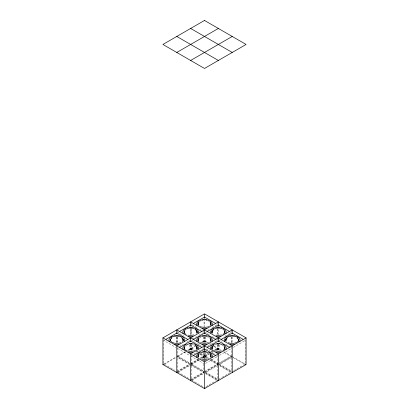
<?xml version="1.0" encoding="UTF-8"?>
<svg xmlns="http://www.w3.org/2000/svg" width="409" height="409" viewBox="0 0 409 409"><rect width="100%" height="100%" fill="white"/><g stroke="black" fill="none" stroke-linecap="round" stroke-linejoin="round"><path stroke-width="0.31" stroke-dasharray="2.04 1.53" d="M199.203 338.177L201.479 336.944M164.924 339.915L163.845 340.539L175.701 347.384M178.784 331.914L177.705 332.537L184.173 336.27M179.474 346.449L183.247 344.271M186.484 342.405L189.715 340.539L188.636 339.915M192.256 339.071L196.571 336.581M198.723 335.334L203.575 332.537L202.496 331.914M207.736 330.135L208.81 329.511M212.046 327.645L216.898 324.843M192.644 339.915L191.565 340.539L197.491 343.959M206.504 331.914L205.425 332.537L210.277 335.334M163.845 364.01L175.778 357.118M185.328 351.607L177.24 356.275L190.64 364.01L198.723 359.342M187.946 350.094L194.873 346.096M198.109 344.23L199.188 343.606M201.806 342.093L204.5 340.539L207.194 342.093M164.382 364.235L175.701 357.696M177.705 356.541L185.788 351.873M188.483 350.319L190.64 349.071M191.565 348.54L194.796 346.674M198.569 344.496L199.648 343.872M202.343 342.318L204.5 341.07M193.876 354.143L196.571 352.584M198.723 351.341L203.038 348.851M207.194 346.449L209.352 345.206M211.509 343.959L217.435 340.539L216.356 339.915M224.827 336.27L231.295 332.537L230.216 331.914M192.644 355.917L191.565 356.541L203.963 363.698M220.364 339.915L219.285 340.539L222.516 342.405M176.78 371.479L189.715 364.01L176.78 356.541M190.64 363.478L198.186 359.122M200.344 357.875L203.575 356.009M208.273 353.294L204.5 355.477L200.727 353.294M210.967 351.74L212.046 351.116M214.74 349.562L217.435 348.008M177.317 371.699L189.715 364.542L176.78 357.077M201.422 357.788L203.575 356.541M204.5 356.009L208.273 353.831M211.509 351.965L212.583 351.341M215.282 349.782L217.435 348.54M177.24 372.277L189.638 365.119M199.111 359.654L191.1 364.276L204.5 372.011L217.435 364.542M201.806 358.1L209.275 353.785M211.893 352.272L213.048 351.607M215.666 350.094L218.36 348.54M178.242 372.236L189.561 365.697M191.565 364.542L199.648 359.874M202.343 358.32L204.5 357.077M205.425 356.541L209.198 354.363M216.203 350.319L218.36 349.071M205.579 363.386L217.435 356.541L216.356 355.917M219.439 355.385L231.295 348.54M233.299 347.384L245.155 340.539L244.076 339.915M190.64 379.48L203.575 372.011M204.5 371.479L217.435 364.01M218.36 363.478L231.295 356.009M190.64 380.012L203.575 372.548L203.575 362.384M231.295 356.541L218.36 364.01L210.277 359.342M191.1 380.283L204.04 372.814L190.64 365.079M204.96 372.277L217.9 364.813L209.352 359.874M218.82 364.276L231.76 356.806L223.212 351.873M192.102 380.237L203.963 373.391M217.823 365.39L205.425 372.548L217.823 379.705M231.683 357.384L219.285 364.542L231.683 371.699M206.116 386.551L216.356 380.636M218.36 379.48L221.596 377.614M222.133 377.303L231.295 372.011L218.36 364.542M233.836 370.544L244.618 364.322M215.338 344.945L216.801 344.613M192.199 344.613L192.951 344.756M207.521 336.944L208.186 337.19M193.661 344.945L194.326 345.191M192.102 324.843L196.954 327.645M200.19 329.511L201.264 330.135M212.429 336.581L216.744 339.071M225.753 344.271L230.604 347.072M209.832 343.616L210.896 344.23M214.096 346.075L221.054 350.094M223.692 351.617L231.688 356.234M232.22 356.541L245.155 364.01M204.04 340.804L206.703 342.343M209.352 343.872L210.436 344.496M214.168 346.653L220.563 350.344M233.299 357.696L244.618 364.235M199.648 345.206L202.884 347.072M205.962 348.851L210.277 351.341M212.429 352.584L215.124 354.143M191.565 348.008L194.26 349.562M196.954 351.116L198.033 351.74M205.425 356.009L208.656 357.875M210.814 359.122L217.823 363.166M219.285 364.01L231.683 371.167M191.1 348.274L193.769 349.813M196.417 351.341L197.501 351.965M200.696 353.811L207.629 357.814M190.64 348.54L193.334 350.094M195.972 351.617L197.107 352.272M199.704 353.77L207.194 358.1M209.889 359.654L217.828 364.235M190.18 348.805L192.843 350.344M199.771 354.347L206.703 358.345M219.439 365.697L230.758 372.236M177.705 348.54L189.561 355.385M177.705 356.009L189.561 362.855M191.565 364.01L203.963 371.167M205.425 372.011L217.823 379.169M190.64 364.542L203.968 372.236M205.569 373.161L217.291 379.93M205.579 373.703L216.898 380.237M164.382 364.322L174.623 370.232M177.705 372.011L189.561 378.857M191.565 380.012L202.884 386.551M208.794 337.481L209.797 338.177M245.155 339.777L245.155 363.908M232.22 336.75L232.22 342.568M231.76 337.118L231.76 342.834M231.295 329.869L231.295 332.41M231.295 336.852L231.295 342.568M231.295 347.016L231.295 371.909M219.285 344.853L219.285 350.569M218.82 344.588L218.82 350.942M218.36 326.31L218.36 335.099M218.36 344.322L218.36 350.671M217.9 325.942L217.9 327.849M217.9 328.483L217.9 334.199M217.9 344.363L217.9 350.84M217.435 322.502L217.435 324.409M217.435 328.851L217.435 334.567M217.435 338.504L217.435 340.411M217.435 344.731L217.435 350.569M217.435 355.017L217.435 379.915M205.425 336.852L205.425 342.568M205.425 352.732L205.425 358.575M204.96 337.221L204.96 342.302M204.96 349.925L204.96 358.944M204.5 318.309L204.5 326.566M204.5 336.627L204.5 342.67M204.5 350.191L204.5 359.209M204.04 318.575L204.04 326.832M204.04 336.996L204.04 342.834M204.04 349.951L204.04 351.852M204.04 352.492L204.04 358.841M203.575 329.869L203.575 332.41M203.575 336.852L203.575 342.568M203.575 347.016L203.575 348.923M203.575 352.732L203.575 358.575M191.565 322.502L191.565 324.409M191.565 328.851L191.565 334.567M191.565 344.731L191.565 350.569M191.565 355.017L191.565 379.915M191.1 327.312L191.1 334.301M191.1 344.46L191.1 350.942M190.64 326.31L190.64 335.099M190.64 344.322L190.64 350.671M190.18 328.483L190.18 334.199M190.18 344.363L190.18 350.84M189.715 344.853L189.715 350.569M177.705 331.137L177.705 332.41M177.705 336.852L177.705 342.568M177.705 347.65L177.705 371.909M177.24 337.221L177.24 342.302M176.78 336.75L176.78 342.568M176.32 337.118L176.32 342.834M163.845 339.777L163.845 363.274"/><path stroke-width="0.61" d="M170.614 339.015L170.517 340.349M170.517 339.894L170.814 339L171.944 337.808M184.377 331.893L184.674 330.999M183.355 339.93L182.399 341.643M183.252 340.835L183.355 339.455M184.377 347.895L184.674 347.001M198.237 323.887L198.82 322.573M197.215 331.929L196.657 333.223M197.112 332.829L197.215 331.454M198.237 339.894L198.82 338.575M197.215 347.936L196.657 349.225M198.237 355.896L198.82 354.583M211.075 323.928L210.119 325.641M210.972 324.828L211.075 323.453M212.097 331.893L212.394 330.999M211.075 339.93L210.119 341.643M210.972 340.835L211.075 339.455M212.097 347.895L212.394 347.001M211.075 355.937L210.517 357.226M210.972 356.837L211.075 355.457M224.935 331.929L224.377 333.223M225.957 339.894L226.254 339M224.935 347.936L223.979 349.649M238.795 339.93L238.488 340.871L237.348 342.036M196.908 349.296L197.215 347.456M212.194 331.014L212.45 330.477M224.628 333.294L224.935 331.454M224.628 349.296L224.935 347.456M238.488 341.295L238.795 339.455M184.73 330.477L184.377 332.348M198.59 338.478L198.237 340.349M198.59 354.48L198.237 356.351M226.31 338.478L225.957 340.349M198.876 322.057L198.334 323.013L198.237 324.342M185.016 346.06L184.474 347.016L184.377 348.35M171.156 338.059L171.995 337.302M185.016 330.058L185.855 329.296M212.741 330.058L213.575 329.296M212.68 330.574L213.524 329.807M198.876 354.066L199.255 353.667M213.115 345.666L212.194 347.016L212.097 348.35M212.68 346.581L213.524 345.815M226.54 338.575L227.384 337.808M223.979 333.642L222.915 334.383M199.715 321.295L200.246 320.968M185.855 345.303L188.355 344.255M213.575 345.303L214.106 344.976M227.435 337.302L227.966 336.97M222.915 350.39L223.488 350.038M176.78 52.459L218.36 28.451M190.64 60.46L232.22 36.452M162.92 337.87L204.5 313.861L246.08 337.87L246.08 364.542L204.5 388.55L162.92 364.542L162.92 337.87L204.5 361.878L246.08 337.87M165.998 339.291L176.78 333.069L187.562 339.291M179.858 331.29L190.64 325.068L201.959 331.602M193.718 323.289L204.5 317.062L215.282 323.289M218.36 321.868L176.78 345.871L176.78 372.548L177.24 372.277M179.858 347.292L190.64 341.07L201.422 347.292M193.718 339.291L204.5 333.069L215.282 339.291M207.041 331.602L218.36 325.068L229.142 331.29M162.92 364.542L163.38 364.276M232.22 329.869L190.64 353.872L190.64 380.549M193.718 355.298L204.5 349.071L215.282 355.298M207.578 347.292L218.36 341.07L229.142 347.292M221.438 339.291L232.22 333.069L243.002 339.291M186.386 328.969C189.009 327.665 192.271 327.665 194.894 328.969M208.411 326.689L209.055 326.382M214.106 328.969C216.729 327.665 219.991 327.665 222.614 328.969M194.551 350.697L195.195 350.39M200.246 352.977C202.869 351.674 206.131 351.674 208.754 352.977M236.775 342.384C234.178 343.693 231.003 343.744 228.309 342.696M173.13 336.684L176.78 335.999L180.43 336.684M180.691 342.696C177.997 343.744 174.822 343.693 172.225 342.384M208.411 342.696L204.5 343.427L200.589 342.696M228.57 336.684L232.22 335.999L235.87 336.684M207.706 358.959L208.411 358.698M201.509 320.441L202.956 320.109M187.041 327.808L187.889 327.578M207.706 326.949L204.5 327.425L201.294 326.949M193.846 334.951L190.64 335.426L188.191 335.155M201.509 336.443L204.5 335.999L207.491 336.443M221.566 334.951L218.36 335.426L215.911 335.155M193.846 350.953L190.64 351.428L187.434 350.953M221.566 350.953L218.36 351.428L215.154 350.953M201.749 319.572L203.564 319.306M215.609 327.578L220.216 327.41M174.029 335.579L176.78 335.278L179.531 335.579M201.749 335.579L204.5 335.278L207.251 335.579M229.469 335.579L232.22 335.278L234.971 335.579M206.949 359.163L204.5 359.429L202.051 359.163M188.784 327.41L193.391 327.578M202.644 351.413L206.356 351.413M189.704 343.309L191.576 343.309M189.863 344.03L191.417 344.03M217.424 343.309L219.296 343.309M217.583 344.03L219.137 344.03M205.436 319.306L207.251 319.572M206.044 320.109L207.491 320.441M221.111 327.578L221.959 327.808M220.645 344.255L223.145 345.303M200.589 358.698L201.294 358.959M199.945 326.382L200.589 326.689M213.805 350.39L214.449 350.697M186.729 350.697L185.512 350.038M190.64 28.451L232.22 52.459M176.78 36.452L218.36 60.46M190.64 321.868L232.22 345.871L232.22 372.548M245.155 364.542L245.62 364.813M176.78 329.869L218.36 353.872L218.36 380.549M232.22 372.011L232.68 372.277M217.435 380.549L217.9 380.815M204.5 388.018L204.96 388.284M208.754 320.968L209.285 321.295M186.085 334.383L185.021 333.642M194.894 344.976L195.425 345.303M181.034 336.97L181.565 337.302M237.005 337.302L237.844 338.059M237.056 337.808L238.186 339L238.483 339.894M223.145 329.296L223.984 330.058M195.425 329.296L196.259 330.058M195.476 329.807L196.32 330.574M195.476 345.815L196.32 346.581M181.616 337.808L182.46 338.575M171.652 342.036L170.512 340.871L170.205 339.93M198.881 325.641L197.925 323.928M198.881 341.643L197.925 339.93M209.745 353.667L210.124 354.066M195.885 345.666L196.806 347.016L196.903 348.35M185.021 349.649L184.065 347.936M226.203 341.224L225.645 339.93M210.124 322.057L210.666 323.013L210.763 324.342M210.18 322.573L210.763 323.887M223.984 346.06L224.526 347.016L224.623 348.35M212.343 333.223L211.785 331.929M210.18 338.575L210.763 339.894M212.343 349.225L211.785 347.936M210.18 354.583L210.763 355.896M184.623 333.223L184.065 331.929M198.483 357.226L197.925 355.937M224.27 330.477L224.623 332.348M210.41 338.478L210.763 340.349M196.55 330.477L196.806 331.014M210.41 354.48L210.763 356.351M182.69 338.478L183.043 340.349M224.326 330.999L224.623 331.893M224.326 347.001L224.623 347.895M212.092 349.296L211.785 347.456M196.606 330.999L196.903 331.893M196.606 347.001L196.903 347.895M184.372 333.294L184.065 331.454M182.746 339L183.043 339.894M184.372 349.296L184.065 347.456M238.386 339.015L238.483 340.349M225.748 340.835L225.645 339.455M211.888 332.829L211.785 331.454M198.028 324.828L197.925 323.453M198.028 340.835L197.925 339.455M198.028 356.837L197.925 355.457M170.308 340.835L170.205 339.455M232.22 330.4L232.22 333.575M218.36 322.399L218.36 325.574M218.36 338.401L218.36 341.576M212.097 331.464L212.097 332.348M204.5 314.398L204.5 317.573M204.5 330.4L204.5 333.575M204.5 346.408L204.5 349.583M204.5 361.878L204.5 388.55M196.903 331.464L196.903 332.348M190.64 322.399L190.64 325.574M190.64 338.401L190.64 341.576M176.78 330.4L176.78 333.575M238.263 337.236A7.843 4.53 0 0 1 239.679 341.52M234.173 344.506A7.843 4.53 0 0 1 230.267 344.506M224.761 341.52A7.843 4.53 0 0 1 226.852 336.817M227.608 336.459A7.843 4.53 0 0 1 228.442 336.152M235.998 336.152A7.843 4.53 0 0 1 237.588 336.817M224.403 329.23A7.843 4.53 0 0 1 225.819 333.519M220.313 336.505A7.843 4.53 0 0 1 216.407 336.505M210.655 332.967A7.843 4.53 0 0 1 212.317 329.23M212.992 328.816A7.843 4.53 0 0 1 213.749 328.453M222.971 328.453A7.843 4.53 0 0 1 223.728 328.816M209.868 320.814A7.843 4.53 0 0 1 211.959 325.518M206.453 328.504A7.843 4.53 0 0 1 202.547 328.504M197.041 325.518A7.843 4.53 0 0 1 199.132 320.814M199.889 320.451A7.843 4.53 0 0 1 200.722 320.15M203.518 319.623A7.843 4.53 0 0 1 205.482 319.623M208.278 320.15A7.843 4.53 0 0 1 209.111 320.451M225.456 346.193A7.843 4.53 0 0 1 225.819 349.521M220.313 352.507A7.843 4.53 0 0 1 216.407 352.507M210.655 348.969A7.843 4.53 0 0 1 212.317 345.237M212.992 344.823A7.843 4.53 0 0 1 213.749 344.46M214.582 344.153A7.843 4.53 0 0 1 215.471 343.913M216.407 343.734A7.843 4.53 0 0 1 217.378 343.632M219.342 343.632A7.843 4.53 0 0 1 220.313 343.734M222.971 344.46A7.843 4.53 0 0 1 224.986 345.697M208.278 336.152A7.843 4.53 0 0 1 211.959 341.52M206.453 344.506A7.843 4.53 0 0 1 202.547 344.506M197.041 341.52A7.843 4.53 0 0 1 200.722 336.152M196.683 329.23A7.843 4.53 0 0 1 198.345 332.967M192.593 336.505A7.843 4.53 0 0 1 188.687 336.505M183.181 333.519A7.843 4.53 0 0 1 184.597 329.23M185.272 328.816A7.843 4.53 0 0 1 186.029 328.453M195.251 328.453A7.843 4.53 0 0 1 196.008 328.816M209.111 352.461A7.843 4.53 0 0 1 211.959 357.522M205.482 360.615A7.843 4.53 0 0 1 203.518 360.615M197.041 357.522A7.843 4.53 0 0 1 199.889 352.461M196.683 345.237A7.843 4.53 0 0 1 198.345 348.969M192.593 352.507A7.843 4.53 0 0 1 188.687 352.507M183.181 349.521A7.843 4.53 0 0 1 183.544 346.193M184.014 345.697A7.843 4.53 0 0 1 186.029 344.46M188.687 343.734A7.843 4.53 0 0 1 189.658 343.632M191.622 343.632A7.843 4.53 0 0 1 192.593 343.734M193.529 343.913A7.843 4.53 0 0 1 194.418 344.153M195.251 344.46A7.843 4.53 0 0 1 196.008 344.823M182.148 336.817A7.843 4.53 0 0 1 184.239 341.52M178.733 344.506A7.843 4.53 0 0 1 174.827 344.506M169.321 341.52A7.843 4.53 0 0 1 170.737 337.236M171.412 336.817A7.843 4.53 0 0 1 173.002 336.152M180.558 336.152A7.843 4.53 0 0 1 181.392 336.459M204.5 20.45L162.92 44.458L204.5 68.461L246.08 44.458L204.5 20.45"/></g></svg>
